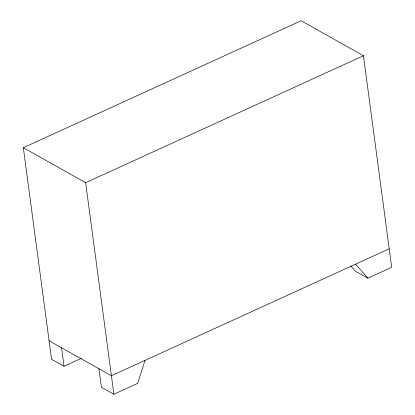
<?xml version="1.0" encoding="UTF-8"?>
<svg xmlns="http://www.w3.org/2000/svg" width="415" height="415" viewBox="0 0 415 415"><rect width="100%" height="100%" fill="white"/><g stroke="black" fill="none" stroke-linecap="round" stroke-linejoin="round"><path stroke-width="0.62" d="M145.022 360.376L137.661 383.377L113.876 394.25L101.41 387.252L98.941 368.738M81.423 358.295L64.019 366.248L51.553 359.25L23.328 147.699L301.124 20.75L363.447 55.75L391.672 267.302L367.882 278.175L355.416 271.171L350.753 265.854M23.328 147.699L85.646 182.699L363.447 55.75M389.203 248.793L111.402 375.741L49.084 340.736M355.588 264.153L367.882 278.175M85.646 182.699L113.876 394.25M61.55 347.739L64.019 366.248"/></g></svg>
